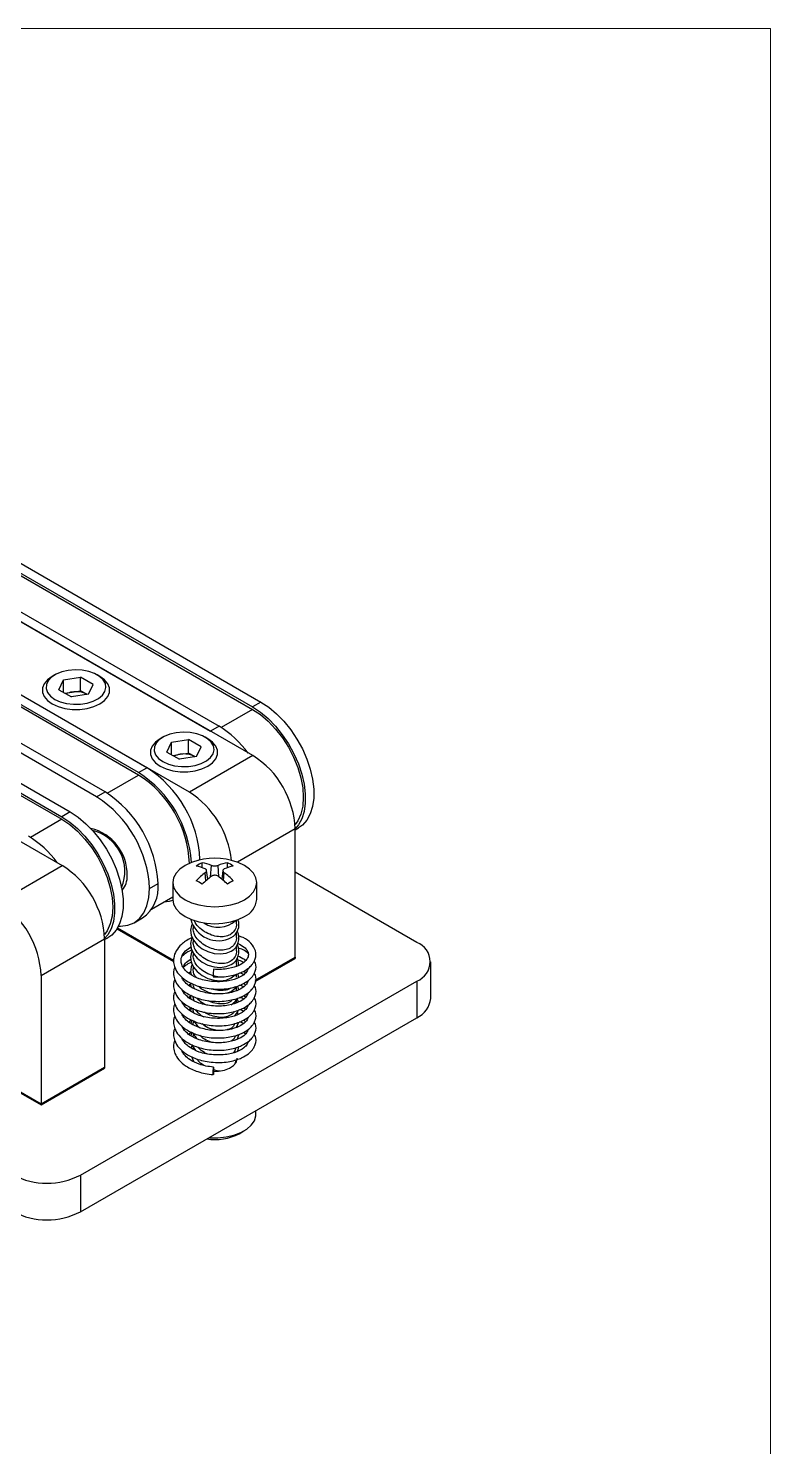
# Model space of a CAD drawing. Header units: millimetres. Extents: x 5 to 292, y 4 to 204.
# Drawn here: x 242.4 to 291.9, y 109.7 to 204.5 of the extents above; entities that cross this region are included whole.
import ezdxf

# ---------------------------------------------------------------- set-up
doc = ezdxf.new("R2010")
doc.units = ezdxf.units.MM

msp = doc.modelspace()

# ---------------------------------------------------------------- linework, layer by layer
at = {"color": 7, "linetype": 'Continuous', "lineweight": 18}
for p, q in [((4.92, 204.48), (291.92, 204.48)), ((291.92, 204.48), (291.92, 4.48))]:
    msp.add_line(p, q, dxfattribs=at)
at = {"color": 7, "linetype": 'Continuous', "lineweight": 25}
for p, q in [((257.354, 155.888), (201.917, 187.891)), ((207.546, 187.875), (257.326, 159.137)), ((207.546, 187.711), (257.326, 158.974)), ((208.111, 188.201), (257.892, 159.464)), ((204.746, 186.258), (254.526, 157.521)), ((205.311, 186.585), (255.092, 157.847)), ((253.112, 153.439), (197.675, 185.442)), ((249.718, 154.745), (199.937, 183.482)), ((249.718, 154.582), (199.937, 183.319)), ((250.283, 155.071), (200.503, 183.809)), ((247.483, 153.455), (197.703, 182.193)), ((246.918, 153.128), (197.137, 181.866)), ((189.189, 180.543), (244.626, 148.54)), ((194.818, 180.527), (244.598, 151.789)), ((194.818, 180.364), (244.598, 151.626)), ((195.384, 180.854), (245.164, 152.116)), ((244.131, 161.276), (243.954, 161.174)), ((247.137, 161.174), (246.96, 161.276)), ((244.405, 160.283), (244.711, 160.942)), ((244.405, 160.283), (245.24, 159.801)), ((244.711, 160.942), (245.851, 161.118)), ((244.711, 160.107), (244.711, 160.942)), ((245.281, 160.132), (245.851, 160.22)), ((246.686, 160.636), (245.851, 161.118)), ((245.851, 160.22), (245.851, 161.118)), ((246.269, 159.979), (245.851, 160.22)), ((246.381, 159.978), (246.686, 160.636)), ((244.797, 160.057), (245.281, 160.132)), ((246.381, 159.978), (245.24, 159.801)), ((246.293, 159.964), (246.269, 159.979)), ((246.294, 159.964), (246.269, 159.979)), ((257.892, 159.464), (257.326, 159.137)), ((255.092, 157.847), (254.526, 157.521)), ((251.344, 157.112), (251.167, 157.01)), ((251.618, 156.12), (251.923, 156.778)), ((251.923, 156.778), (253.064, 156.954)), ((251.923, 155.943), (251.923, 156.778)), ((253.899, 156.473), (253.064, 156.954)), ((253.064, 156.056), (253.064, 156.954)), ((253.593, 155.814), (253.899, 156.473)), ((254.349, 157.01), (254.173, 157.112)), ((251.618, 156.12), (252.453, 155.638)), ((252.01, 155.893), (252.494, 155.968)), ((253.593, 155.814), (252.453, 155.638)), ((252.494, 155.968), (253.064, 156.056)), ((253.481, 155.815), (253.064, 156.056)), ((257.354, 155.888), (253.112, 153.439)), ((253.506, 155.801), (253.481, 155.815)), ((253.506, 155.801), (253.481, 155.815)), ((249.718, 154.745), (250.283, 155.071)), ((246.918, 153.128), (247.483, 153.455)), ((245.164, 152.116), (244.598, 151.789)), ((260.183, 150.93), (260.392, 151.051)), ((260.183, 142.415), (260.183, 150.989)), ((240.384, 146.091), (244.626, 148.54)), ((253.96, 148.394), (253.96, 148.723)), ((254.336, 147.625), (254.264, 148.211)), ((255.354, 148.211), (255.281, 147.625)), ((255.657, 148.394), (255.657, 148.723)), ((268.3, 143.403), (260.183, 148.089)), ((250.453, 147.005), (251.019, 147.331)), ((252.009, 147.397), (252.009, 146.267)), ((257.609, 146.267), (257.609, 147.397)), ((250.583, 145.619), (252.009, 146.442)), ((249.417, 144.715), (249.983, 145.042)), ((248.28, 144.306), (252.06, 142.124)), ((248.317, 144.367), (252.062, 142.205)), ((253.359, 144.498), (253.359, 144.322)), ((253.364, 144.23), (253.372, 144.321)), ((256.259, 144.67), (256.259, 144.884)), ((243.212, 141.192), (247.455, 143.641)), ((247.455, 143.583), (247.664, 143.703)), ((247.455, 143.641), (247.455, 135.068)), ((253.359, 143.6), (253.359, 143.423)), ((253.364, 143.332), (253.372, 143.423)), ((256.259, 143.772), (256.259, 144.031)), ((256.259, 142.874), (256.259, 143.133)), ((253.359, 142.702), (253.359, 142.525)), ((253.364, 142.434), (253.372, 142.525)), ((256.259, 141.976), (256.259, 142.234)), ((257.51, 140.791), (260.183, 142.334)), ((257.512, 140.873), (260.183, 142.415)), ((260.183, 142.415), (260.183, 142.334)), ((252.69, 141.761), (252.722, 141.742)), ((252.728, 141.82), (252.782, 141.789)), ((253.061, 141.354), (253.205, 141.463)), ((253.359, 141.804), (253.359, 141.627)), ((253.364, 141.536), (253.372, 141.626)), ((255.913, 141.023), (256.171, 141.227)), ((256.259, 141.078), (256.259, 141.273)), ((269.229, 139.659), (269.229, 142.109)), ((243.212, 141.192), (243.212, 132.618)), ((245.843, 127.85), (268.3, 140.815)), ((252.682, 140.931), (252.725, 140.999)), ((252.769, 140.962), (252.699, 140.907)), ((253.061, 140.537), (253.253, 140.682)), ((256.259, 140.179), (256.259, 140.438)), ((268.3, 140.815), (268.3, 138.365)), ((252.682, 140.115), (252.725, 140.183)), ((252.682, 139.298), (252.725, 139.366)), ((252.769, 140.145), (252.699, 140.091)), ((252.769, 139.329), (252.699, 139.274)), ((253.061, 139.721), (253.253, 139.866)), ((253.433, 139.506), (253.364, 139.739)), ((255.611, 139.998), (255.913, 140.125)), ((256.259, 139.366), (256.259, 139.54)), ((252.682, 138.482), (252.725, 138.55)), ((252.769, 138.512), (252.699, 138.458)), ((253.061, 138.904), (253.253, 139.049)), ((253.359, 139), (253.359, 138.932)), ((253.364, 138.841), (253.372, 138.932)), ((253.405, 138.703), (253.364, 138.841)), ((256.377, 138.577), (256.317, 138.738)), ((245.843, 125.401), (268.3, 138.365)), ((252.682, 137.665), (252.725, 137.733)), ((252.769, 137.696), (252.699, 137.641)), ((253.061, 138.088), (253.253, 138.233)), ((253.256, 138.228), (253.2, 137.98)), ((253.359, 138.183), (253.359, 138.034)), ((253.364, 137.943), (253.372, 138.034)), ((256.351, 137.756), (256.317, 137.84)), ((235.075, 137.234), (243.212, 132.537)), ((235.313, 137.178), (243.212, 132.618)), ((252.682, 136.849), (252.725, 136.917)), ((253.061, 137.271), (253.253, 137.416)), ((253.359, 137.313), (253.359, 137.136)), ((253.359, 136.415), (253.359, 136.238)), ((256.246, 135.554), (256.143, 135.28)), ((243.212, 132.618), (247.455, 135.068)), ((243.212, 132.537), (247.455, 134.986)), ((247.455, 135.068), (247.455, 134.986)), ((243.212, 132.618), (243.212, 132.537)), ((257.559, 131.924), (257.559, 132.164)), ((256.435, 130.618), (256.754, 130.801)), ((245.843, 127.85), (245.843, 125.401))]:
    msp.add_line(p, q, dxfattribs=at)
at = {"color": 8, "linetype": 'Continuous', "lineweight": 25}
for p, q in [((257.326, 158.974), (255.23, 157.764)), ((247.621, 153.371), (249.718, 154.582)), ((244.598, 151.626), (242.502, 150.416)), ((260.183, 150.989), (256.319, 148.758)), ((253.717, 148.889), (253.819, 148.948)), ((254.221, 147.529), (254.177, 148.059)), ((254.528, 147.773), (254.592, 148.549)), ((255.09, 147.773), (255.025, 148.549)), ((255.397, 147.529), (255.441, 148.059))]:
    msp.add_line(p, q, dxfattribs=at)
at = {"color": 7, "linetype": 'Continuous', "lineweight": 25, "flags": 128}
for points in [[(243.954, 161.174), (243.641, 160.947), (243.422, 160.685), (243.31, 160.401), (243.31, 160.11), (243.422, 159.827), (243.641, 159.565), (243.955, 159.337)], [(243.955, 161.174), (243.641, 160.947), (243.422, 160.685), (243.31, 160.401), (243.31, 160.11), (243.422, 159.827), (243.641, 159.565), (243.955, 159.337), (244.349, 159.156), (244.803, 159.03), (245.294, 158.965), (245.798, 158.965), (246.289, 159.03), (246.743, 159.156), (247.137, 159.337), (247.451, 159.565), (247.669, 159.827), (247.782, 160.11), (247.782, 160.401), (247.669, 160.685), (247.451, 160.947), (247.137, 161.174)], [(244.132, 159.643), (244.496, 159.477), (244.917, 159.364), (245.371, 159.31), (245.836, 159.317), (246.284, 159.387), (246.693, 159.514), (247.04, 159.692), (247.306, 159.912), (247.478, 160.161), (247.545, 160.426), (247.504, 160.693), (247.358, 160.948), (247.115, 161.176), (246.786, 161.365), (246.391, 161.506), (245.95, 161.591), (245.488, 161.614), (245.028, 161.575), (244.597, 161.476), (244.216, 161.322), (243.907, 161.122), (243.687, 160.886), (243.567, 160.627), (243.553, 160.359), (243.647, 160.097), (243.843, 159.854), (244.132, 159.643)], [(243.955, 159.337), (244.349, 159.156), (244.803, 159.03), (245.294, 158.965), (245.798, 158.965), (246.289, 159.03), (246.743, 159.156), (247.137, 159.337), (247.451, 159.565), (247.669, 159.827), (247.782, 160.11), (247.782, 160.401), (247.669, 160.685), (247.451, 160.947), (247.137, 161.174)], [(257.892, 159.464), (258.419, 159.114), (258.934, 158.681), (259.426, 158.174), (259.883, 157.605), (260.297, 156.986), (260.656, 156.331), (260.954, 155.655), (261.183, 154.973), (261.339, 154.3), (261.417, 153.651), (261.417, 153.041), (261.339, 152.483), (261.183, 151.99), (260.954, 151.572), (260.656, 151.24), (260.392, 151.051)], [(257.326, 159.137), (257.853, 158.787), (258.368, 158.354), (258.86, 157.847), (259.318, 157.278), (259.731, 156.659), (260.09, 156.004), (260.388, 155.328), (260.617, 154.646), (260.773, 153.973), (260.852, 153.324), (260.852, 152.714), (260.773, 152.156), (260.617, 151.663), (260.388, 151.246), (260.183, 151)], [(257.326, 158.974), (257.857, 158.619), (258.375, 158.177), (258.867, 157.657), (259.321, 157.074), (259.726, 156.44), (260.072, 155.773), (260.35, 155.088), (260.554, 154.402), (260.678, 153.732), (260.72, 153.095), (260.678, 152.506), (260.554, 151.98), (260.35, 151.529), (260.172, 151.276)], [(251.344, 155.48), (251.708, 155.313), (252.129, 155.2), (252.584, 155.146), (253.048, 155.154), (253.497, 155.223), (253.905, 155.35), (254.252, 155.529), (254.519, 155.748), (254.69, 155.997), (254.757, 156.263), (254.717, 156.53), (254.571, 156.784), (254.327, 157.012), (253.999, 157.202), (253.603, 157.342), (253.163, 157.427), (252.7, 157.45), (252.241, 157.411), (251.809, 157.312), (251.429, 157.159), (251.12, 156.958), (250.9, 156.722), (250.779, 156.463), (250.766, 156.195), (250.86, 155.933), (251.056, 155.69), (251.344, 155.48)], [(251.167, 157.01), (250.853, 156.783), (250.634, 156.521), (250.522, 156.237), (250.522, 155.947), (250.634, 155.663), (250.853, 155.401), (251.167, 155.174)], [(251.167, 157.01), (250.853, 156.783), (250.634, 156.521), (250.522, 156.237), (250.522, 155.947), (250.634, 155.663), (250.853, 155.401), (251.167, 155.174), (251.561, 154.992), (252.015, 154.866), (252.506, 154.801), (253.01, 154.801), (253.501, 154.866), (253.955, 154.992), (254.349, 155.174), (254.663, 155.401), (254.882, 155.663), (254.994, 155.947), (254.994, 156.237), (254.882, 156.521), (254.663, 156.783), (254.349, 157.01)], [(251.167, 155.174), (251.561, 154.992), (252.015, 154.866), (252.506, 154.801), (253.01, 154.801), (253.501, 154.866), (253.955, 154.992), (254.349, 155.174), (254.663, 155.401), (254.882, 155.663), (254.994, 155.947), (254.994, 156.237), (254.882, 156.521), (254.663, 156.783), (254.349, 157.01)], [(244.598, 151.789), (245.125, 151.44), (245.64, 151.007), (246.132, 150.5), (246.59, 149.93), (247.003, 149.311), (247.362, 148.657), (247.66, 147.981), (247.889, 147.298), (248.045, 146.625), (248.124, 145.977), (248.124, 145.366), (248.045, 144.808), (247.889, 144.315), (247.66, 143.898), (247.455, 143.652)], [(245.164, 152.116), (245.691, 151.766), (246.206, 151.333), (246.698, 150.826), (247.156, 150.257), (247.569, 149.638), (247.928, 148.983), (248.226, 148.307), (248.455, 147.625), (248.611, 146.952), (248.69, 146.303), (248.69, 145.693), (248.611, 145.135), (248.455, 144.642), (248.226, 144.224), (247.928, 143.892), (247.664, 143.703)], [(244.598, 151.626), (245.129, 151.271), (245.647, 150.829), (246.139, 150.309), (246.593, 149.726), (246.998, 149.093), (247.344, 148.425), (247.622, 147.74), (247.826, 147.054), (247.951, 146.385), (247.992, 145.747), (247.951, 145.158), (247.826, 144.632), (247.622, 144.182), (247.444, 143.928)], [(253.318, 148.765), (253.253, 148.741), (252.829, 148.54), (252.481, 148.295), (252.222, 148.016), (252.063, 147.713), (252.009, 147.397), (252.063, 147.082), (252.222, 146.779), (252.481, 146.499), (252.829, 146.254), (253.253, 146.053), (253.737, 145.904), (254.263, 145.812), (254.809, 145.781), (255.355, 145.812), (255.88, 145.904), (256.364, 146.053), (256.789, 146.254)], [(256.789, 146.254), (257.137, 146.499), (257.396, 146.779), (257.555, 147.082), (257.609, 147.397), (257.555, 147.713), (257.396, 148.016), (257.137, 148.295), (256.789, 148.54), (256.364, 148.741), (256.299, 148.765)], [(248.382, 144.484), (248.523, 144.481), (248.996, 144.543), (249.418, 144.716), (249.778, 144.995), (250.068, 145.374), (250.28, 145.843), (250.41, 146.391), (250.453, 147.005)], [(251.417, 146.101), (251.796, 146.16), (252.01, 146.23)], [(252.009, 146.267), (252.063, 145.951), (252.222, 145.648), (252.481, 145.369), (252.829, 145.124), (253.253, 144.923), (253.737, 144.773), (254.263, 144.681), (254.809, 144.65), (255.355, 144.681), (255.88, 144.773), (256.364, 144.923), (256.789, 145.124)], [(253.301, 144.614), (253.265, 144.537), (253.197, 144.221), (253.239, 143.885), (253.388, 143.551), (253.633, 143.243), (253.959, 142.981), (254.343, 142.783), (254.759, 142.663), (255.178, 142.628), (255.571, 142.682), (255.913, 142.82)], [(253.301, 143.717), (253.265, 143.638), (253.197, 143.323), (253.239, 142.987), (253.388, 142.653), (253.633, 142.345), (253.959, 142.083), (254.343, 141.885), (254.759, 141.764), (255.178, 141.73), (255.571, 141.783), (255.913, 141.922)], [(253.301, 142.817), (253.265, 142.74), (253.197, 142.424), (253.239, 142.088), (253.388, 141.755), (253.633, 141.447), (253.959, 141.185), (254.343, 140.987), (254.759, 140.866), (255.178, 140.832), (255.571, 140.885), (255.913, 141.023)], [(256.422, 141.865), (256.379, 142.162), (256.317, 142.331)], [(256.419, 141.042), (256.379, 141.264), (256.367, 141.304)], [(253.202, 140.7), (253.197, 140.628), (253.209, 140.424)], [(255.913, 140.125), (256.18, 140.338), (256.27, 140.455)], [(256.408, 140.236), (256.379, 140.365), (256.34, 140.481)], [(253.214, 139.878), (253.197, 139.73), (253.2, 139.599)], [(255.913, 139.227), (256.18, 139.44), (256.325, 139.652)], [(256.396, 139.399), (256.379, 139.467), (256.307, 139.658)], [(253.232, 139.054), (253.197, 138.832), (253.196, 138.787)], [(253.389, 138.16), (253.633, 137.854), (253.836, 137.678)], [(256.235, 137.71), (256.353, 137.917), (256.392, 138.036)], [(253.286, 137.4), (253.265, 137.351), (253.21, 137.158)], [(253.301, 136.53), (253.265, 136.453), (253.225, 136.335)], [(253.283, 136.572), (253.388, 136.366), (253.53, 136.17)], [(256.308, 136.925), (256.353, 137.019), (256.411, 137.233)], [(253.248, 135.769), (253.388, 135.468), (253.423, 135.413)], [(254.722, 134.775), (255.064, 134.786), (255.453, 134.857), (255.795, 134.986), (256.063, 135.164), (256.239, 135.377), (256.308, 135.609), (256.308, 135.665)], [(256.349, 136.111), (256.353, 136.121), (256.421, 136.432)], [(253.359, 135.452), (253.351, 135.436), (253.351, 135.435)], [(254.725, 134.964), (254.724, 134.874), (254.722, 134.777), (254.719, 134.686), (254.716, 134.615), (254.713, 134.576), (254.71, 134.573), (254.708, 134.608), (254.707, 134.675), (254.708, 134.764), (254.71, 134.862), (254.713, 134.953), (254.716, 135.023), (254.719, 135.063), (254.722, 135.066), (254.724, 135.031), (254.725, 134.964)], [(254.42, 130.352), (254.461, 130.349), (255.018, 130.341), (255.565, 130.397), (256.082, 130.517), (256.547, 130.693), (256.94, 130.921), (257.246, 131.189), (257.453, 131.487), (257.551, 131.803), (257.559, 131.924)]]:
    msp.add_lwpolyline(points, dxfattribs=at)
at = {"color": 7, "linetype": 'Continuous', "lineweight": 25}
for centre, radius, start, end in [((245.475, 158.776), 1.37, 98.13268, 115.75372), ((245.547, 158.585), 1.57, 62.64259, 99.77142), ((251.607, 152.122), 6.702, 35.85566, 58.67099), ((252.687, 154.612), 1.37, 98.13234, 115.75375), ((252.76, 154.421), 1.57, 62.64251, 99.7715), ((254.068, 150.724), 6.121, 2.4763, 57.52372), ((245.523, 148.235), 7.744, 3.74052, 57.20549), ((245.799, 148.401), 7.318, 2.20628, 57.62509), ((246.111, 148.58), 7.717, 2.73147, 57.26855), ((242.745, 146.637), 7.717, 2.73147, 57.26855), ((243.311, 146.963), 7.717, 2.73147, 57.26855), ((249.771, 148.229), 6.189, 6.06387, 57.3308), ((245.813, 147.954), 3.146, 358.43978, 76.96767), ((238.89, 144.789), 6.684, 36.22397, 58.68597), ((254.809, 144.66), 4.368, 70.04561, 109.95439), ((241.34, 143.377), 6.121, 2.47639, 57.52363), ((247.634, 147.781), 1.326, 318.0576, 3.76339), ((255.589, 145.457), 3.649, 116.50284, 123.49178), ((252.996, 145.629), 2.928, 66.22903, 78.60418), ((257.211, 144.066), 5.016, 127.23277, 136.47181), ((253.572, 146.067), 2.683, 67.65816, 81.68704), ((256.045, 146.067), 2.683, 98.31285, 112.3415), ((256.621, 145.629), 2.928, 101.39597, 113.77077), ((252.406, 144.066), 5.016, 43.52837, 52.76747), ((254.029, 145.457), 3.649, 56.5082, 63.49718), ((248.58, 147.056), 2.454, 304.86225, 6.44991), ((251.539, 143.549), 4.463, 57.14582, 62.85955), ((258.339, 142.635), 6.396, 125.85697, 133.2024), ((251.279, 142.636), 6.396, 46.79743, 54.1432), ((258.079, 143.549), 4.463, 117.14046, 122.85416), ((237.097, 140.928), 6.121, 2.47639, 57.52363), ((256.208, 146.406), 1.408, 294.3746, 354.30522), ((255.056, 145.432), 1.917, 195.4681, 296.57899), ((255.045, 146.108), 1.703, 235.35202, 313.31141), ((255.436, 144.579), 0.984, 299.01497, 20.33343), ((255.426, 143.687), 0.995, 299.36414, 26.31881), ((255.426, 142.788), 0.995, 299.36414, 26.31881), ((267.809, 142.109), 1.384, 290.78332, 69.21668), ((254.152, 141.482), 0.957, 152.8059, 194.17265), ((258.087, 141.287), 3.38, 174.65459, 181.34359), ((255.156, 142.125), 2.193, 229.06033, 261.13541), ((255.188, 141.171), 0.482, 175.69312, 188.30279), ((255.084, 141.113), 2.06, 223.9997, 247.4707), ((267.642, 139.818), 1.594, 294.37448, 354.30521), ((255.031, 140.147), 1.974, 218.52759, 240.9582), ((255.478, 139.176), 0.946, 313.31977, 339.32372), ((254.793, 138.128), 1.65, 207.17328, 226.32984), ((254.821, 133.714), 3.492, 260.91856, 297.54498), ((243.601, 132.177), 4.872, 242.60969, 297.39031), ((243.601, 129.727), 4.872, 242.60969, 297.39031)]:
    msp.add_arc(centre, radius, start, end, dxfattribs=at)
at = {"color": 8, "linetype": 'Continuous', "lineweight": 25}
msp.add_arc((246.002, 148.152), 2.8, 337.4239, 76.51757, dxfattribs=at)
at = {"color": 7, "linetype": 'Continuous', "lineweight": 25}
for points, knots in [([(254.177, 148.059), (254.198, 148.079), (254.242, 148.117), (254.269, 148.181), (254.262, 148.24), (254.227, 148.284), (254.191, 148.302), (254.177, 148.309)], [0, 0, 0, 0, 0.2170903, 0.4342859, 0.6489603, 0.8627347, 1, 1, 1, 1]), ([(254.592, 148.549), (254.619, 148.54), (254.674, 148.522), (254.777, 148.511), (254.881, 148.514), (254.966, 148.528), (255.009, 148.543), (255.025, 148.549)], [0, 0, 0, 0, 0.2170942, 0.4342909, 0.6489647, 0.8627312, 1, 1, 1, 1]), ([(255.025, 147.82), (254.998, 147.836), (254.944, 147.868), (254.841, 147.887), (254.737, 147.882), (254.651, 147.857), (254.609, 147.83), (254.592, 147.82)], [0, 0, 0, 0, 0.217095, 0.434289, 0.648964, 0.862738, 1, 1, 1, 1]), ([(255.441, 148.309), (255.419, 148.297), (255.376, 148.273), (255.349, 148.218), (255.356, 148.157), (255.39, 148.102), (255.427, 148.071), (255.441, 148.059)], [0, 0, 0, 0, 0.21709, 0.434291, 0.64896, 0.86273, 1, 1, 1, 1]), ([(256.24, 143.771), (256.246, 143.731), (256.27, 143.551), (256.135, 143.267), (255.855, 143.002), (255.474, 142.876), (255.043, 142.872), (254.575, 142.984), (254.107, 143.208), (253.704, 143.53), (253.44, 143.889), (253.387, 144.127), (253.364, 144.23)], [0, 0, 0, 0, 0.033439, 0.149362, 0.256057, 0.354183, 0.452055, 0.557044, 0.670759, 0.78941, 0.908059, 1, 1, 1, 1]), ([(256.24, 144.67), (256.246, 144.629), (256.27, 144.449), (256.135, 144.165), (255.855, 143.9), (255.474, 143.774), (255.043, 143.77), (254.576, 143.882), (254.105, 144.106), (253.71, 144.429), (253.484, 144.709), (253.441, 144.866), (253.435, 144.889)], [0, 0, 0, 0, 0.036002, 0.160808, 0.27568, 0.381326, 0.486698, 0.599733, 0.722162, 0.849906, 0.977648, 1, 1, 1, 1]), ([(253.305, 143.715), (253.272, 143.705), (253.098, 143.65), (252.861, 143.488), (252.509, 143.222), (252.208, 142.849), (252.056, 142.429), (252.047, 142.032), (252.138, 141.663), (252.399, 141.238), (252.903, 140.804), (253.543, 140.508), (254.178, 140.34), (254.531, 140.304), (254.711, 140.285)], [0, 0, 0, 0, 0.0154127, 0.0833565, 0.1447505, 0.2479236, 0.3539656, 0.4134833, 0.4917448, 0.5910723, 0.70776, 0.8445842, 0.9207839, 1, 1, 1, 1]), ([(257.021, 141.659), (257.017, 141.623), (257.006, 141.513), (256.821, 141.288), (256.425, 141.019), (255.85, 140.837), (255.248, 140.769), (254.728, 140.773), (254.222, 140.843), (253.672, 140.993), (253.179, 141.231), (252.839, 141.517), (252.636, 141.795), (252.533, 142.092), (252.568, 142.434), (252.786, 142.816), (253.092, 143.022), (253.231, 143.115)], [0, 0, 0, 0, 0.031107, 0.094218, 0.17447, 0.272537, 0.329703, 0.39058, 0.449057, 0.502671, 0.591055, 0.656272, 0.700448, 0.764961, 0.845646, 0.930319, 1, 1, 1, 1]), ([(256.24, 142.873), (256.246, 142.833), (256.27, 142.653), (256.135, 142.369), (255.855, 142.104), (255.474, 141.978), (255.043, 141.974), (254.575, 142.085), (254.107, 142.31), (253.704, 142.632), (253.44, 142.991), (253.387, 143.228), (253.364, 143.332)], [0, 0, 0, 0, 0.033439, 0.149362, 0.256057, 0.354183, 0.452055, 0.557044, 0.670759, 0.78941, 0.908059, 1, 1, 1, 1]), ([(254.711, 141.102), (254.908, 141.096), (255.287, 141.084), (255.812, 141.152), (256.247, 141.26), (256.675, 141.426), (257.026, 141.638), (257.272, 141.871), (257.421, 142.08), (257.561, 142.386), (257.573, 142.859), (257.259, 143.349), (256.839, 143.687), (256.488, 143.798), (256.378, 143.832)], [0, 0, 0, 0, 0.086227, 0.165941, 0.23721, 0.299044, 0.397826, 0.464483, 0.511145, 0.564547, 0.6897, 0.819605, 0.943601, 1, 1, 1, 1]), ([(256.332, 143.335), (256.49, 143.255), (256.784, 143.107), (256.994, 142.847), (257.072, 142.615), (257.034, 142.385), (256.827, 142.105), (256.423, 141.835), (255.85, 141.655), (255.247, 141.582), (254.9, 141.595), (254.721, 141.602)], [0, 0, 0, 0, 0.1221434, 0.2275042, 0.3224425, 0.440056, 0.5383622, 0.6633698, 0.8161271, 0.9051729, 1, 1, 1, 1]), ([(253.298, 142.897), (253.268, 142.887), (253.096, 142.832), (252.877, 142.686), (252.705, 142.547), (252.633, 142.488)], [0, 0, 0, 0, 0.108314, 0.622229, 1, 1, 1, 1]), ([(252.69, 141.761), (252.733, 141.846), (252.828, 142.036), (253.074, 142.195), (253.21, 142.283)], [0, 0, 0, 0, 0.4489155, 1, 1, 1, 1]), ([(255.019, 141.101), (254.876, 141.127), (254.566, 141.186), (254.106, 141.414), (253.704, 141.734), (253.44, 142.093), (253.387, 142.33), (253.364, 142.434)], [0, 0, 0, 0, 0.180669, 0.391005, 0.610474, 0.829938, 1, 1, 1, 1]), ([(256.725, 142.067), (256.716, 142.073), (256.619, 142.146), (256.471, 142.181), (256.337, 142.214)], [0, 0, 0, 0, 0.09489, 1, 1, 1, 1]), ([(256.352, 142.506), (256.51, 142.431), (256.727, 142.328), (256.825, 142.203), (256.852, 142.169)], [0, 0, 0, 0, 0.729173, 1, 1, 1, 1]), ([(257.043, 142.653), (256.939, 142.745), (256.759, 142.903), (256.477, 142.987), (256.358, 143.023)], [0, 0, 0, 0, 0.5781782, 1, 1, 1, 1]), ([(252.138, 141.74), (252.11, 141.672), (252.043, 141.514), (252.051, 141.214), (252.137, 140.847), (252.399, 140.422), (252.903, 139.987), (253.543, 139.691), (254.178, 139.523), (254.531, 139.487), (254.711, 139.469)], [0, 0, 0, 0, 0.063889, 0.15013, 0.263532, 0.407459, 0.576541, 0.774801, 0.885215, 1, 1, 1, 1]), ([(253.275, 142.072), (253.253, 142.065), (253.089, 142.012), (252.909, 141.892), (252.766, 141.777), (252.722, 141.742)], [0, 0, 0, 0, 0.098168, 0.725072, 1, 1, 1, 1]), ([(253.561, 141.078), (253.522, 141.127), (253.408, 141.273), (253.382, 141.431), (253.364, 141.536)], [0, 0, 0, 0, 0.334708, 1, 1, 1, 1]), ([(254.711, 140.285), (254.908, 140.279), (255.287, 140.268), (255.812, 140.335), (256.247, 140.444), (256.675, 140.609), (257.027, 140.821), (257.271, 141.054), (257.422, 141.264), (257.555, 141.567), (257.605, 141.905), (257.471, 142.107), (257.443, 142.149)], [0, 0, 0, 0, 0.1192965, 0.2295813, 0.3281835, 0.4137315, 0.550398, 0.642619, 0.7071758, 0.7810584, 0.95421, 1, 1, 1, 1]), ([(254.711, 139.469), (254.908, 139.463), (255.287, 139.451), (255.812, 139.519), (256.247, 139.627), (256.675, 139.793), (257.027, 140.005), (257.271, 140.238), (257.422, 140.447), (257.555, 140.751), (257.605, 141.089), (257.471, 141.291), (257.443, 141.333)], [0, 0, 0, 0, 0.119296, 0.229581, 0.328183, 0.413732, 0.550398, 0.642619, 0.707176, 0.781058, 0.95421, 1, 1, 1, 1]), ([(256.24, 141.975), (256.25, 141.934), (256.264, 141.874), (256.241, 141.823), (256.234, 141.808)], [0, 0, 0, 0, 0.699849, 1, 1, 1, 1]), ([(256.725, 141.25), (256.716, 141.257), (256.65, 141.306), (256.55, 141.331), (256.464, 141.352)], [0, 0, 0, 0, 0.139488, 1, 1, 1, 1]), ([(256.72, 141.477), (256.735, 141.469), (256.804, 141.432), (256.831, 141.388), (256.852, 141.353)], [0, 0, 0, 0, 0.219526, 1, 1, 1, 1]), ([(252.138, 140.923), (252.11, 140.856), (252.043, 140.697), (252.051, 140.398), (252.137, 140.031), (252.399, 139.605), (252.903, 139.171), (253.543, 138.875), (254.178, 138.707), (254.531, 138.671), (254.711, 138.652)], [0, 0, 0, 0, 0.063889, 0.15013, 0.263532, 0.407459, 0.576541, 0.774801, 0.885215, 1, 1, 1, 1]), ([(257.021, 140.842), (257.017, 140.806), (257.006, 140.697), (256.821, 140.471), (256.425, 140.203), (255.85, 140.021), (255.248, 139.952), (254.728, 139.957), (254.221, 140.026), (253.672, 140.176), (253.177, 140.414), (252.843, 140.701), (252.667, 140.926), (252.633, 141.043), (252.618, 141.092)], [0, 0, 0, 0, 0.042518, 0.128779, 0.238469, 0.372508, 0.450643, 0.533851, 0.613778, 0.68706, 0.807863, 0.897003, 0.957384, 1, 1, 1, 1]), ([(257.021, 140.025), (257.017, 139.989), (257.006, 139.88), (256.821, 139.655), (256.425, 139.386), (255.85, 139.204), (255.248, 139.136), (254.728, 139.14), (254.221, 139.21), (253.672, 139.36), (253.177, 139.598), (252.843, 139.884), (252.667, 140.109), (252.633, 140.227), (252.618, 140.275)], [0, 0, 0, 0, 0.042518, 0.128778, 0.238469, 0.372508, 0.450643, 0.533851, 0.613778, 0.68706, 0.807863, 0.897003, 0.957384, 1, 1, 1, 1]), ([(253.473, 140.304), (253.467, 140.312), (253.39, 140.418), (253.377, 140.532), (253.364, 140.637)], [0, 0, 0, 0, 0.076262, 1, 1, 1, 1]), ([(255.863, 140.357), (255.851, 140.346), (255.754, 140.253), (255.467, 140.189), (255.048, 140.172), (254.755, 140.256), (254.605, 140.299)], [0, 0, 0, 0, 0.045128, 0.359485, 0.673026, 1, 1, 1, 1]), ([(254.711, 138.652), (254.908, 138.646), (255.287, 138.635), (255.812, 138.702), (256.247, 138.81), (256.675, 138.976), (257.027, 139.188), (257.271, 139.421), (257.422, 139.631), (257.555, 139.934), (257.605, 140.272), (257.471, 140.474), (257.443, 140.516)], [0, 0, 0, 0, 0.119296, 0.229581, 0.328183, 0.413732, 0.550398, 0.642619, 0.707176, 0.781058, 0.95421, 1, 1, 1, 1]), ([(256.736, 140.425), (256.723, 140.435), (256.655, 140.488), (256.55, 140.514), (256.464, 140.536)], [0, 0, 0, 0, 0.184511, 1, 1, 1, 1]), ([(256.72, 140.661), (256.735, 140.653), (256.804, 140.616), (256.831, 140.571), (256.852, 140.536)], [0, 0, 0, 0, 0.219526, 1, 1, 1, 1]), ([(252.138, 140.106), (252.11, 140.039), (252.043, 139.881), (252.051, 139.581), (252.137, 139.214), (252.399, 138.789), (252.903, 138.354), (253.543, 138.058), (254.178, 137.89), (254.531, 137.854), (254.711, 137.836)], [0, 0, 0, 0, 0.063889, 0.15013, 0.263532, 0.407459, 0.576541, 0.774801, 0.885215, 1, 1, 1, 1]), ([(257.021, 139.209), (257.017, 139.173), (257.006, 139.064), (256.821, 138.838), (256.425, 138.57), (255.85, 138.388), (255.248, 138.319), (254.728, 138.324), (254.221, 138.393), (253.672, 138.543), (253.177, 138.781), (252.843, 139.067), (252.667, 139.293), (252.633, 139.41), (252.618, 139.459)], [0, 0, 0, 0, 0.0425179, 0.1287785, 0.2384685, 0.3725082, 0.450643, 0.5338507, 0.6137784, 0.6870596, 0.8078635, 0.8970032, 0.957384, 1, 1, 1, 1]), ([(255.988, 139.572), (255.938, 139.519), (255.807, 139.382), (255.47, 139.285), (255.045, 139.281), (254.655, 139.362), (254.438, 139.474), (254.362, 139.514)], [0, 0, 0, 0, 0.1461613, 0.3807079, 0.6146471, 0.8655993, 1, 1, 1, 1]), ([(254.711, 137.836), (254.908, 137.83), (255.287, 137.818), (255.812, 137.886), (256.247, 137.994), (256.675, 138.16), (257.027, 138.372), (257.271, 138.605), (257.422, 138.814), (257.555, 139.118), (257.605, 139.456), (257.471, 139.658), (257.443, 139.7)], [0, 0, 0, 0, 0.119296, 0.229581, 0.328183, 0.413732, 0.550398, 0.642619, 0.707176, 0.781058, 0.95421, 1, 1, 1, 1]), ([(256.725, 139.617), (256.716, 139.624), (256.65, 139.673), (256.55, 139.698), (256.464, 139.719)], [0, 0, 0, 0, 0.139488, 1, 1, 1, 1]), ([(256.72, 139.844), (256.735, 139.836), (256.804, 139.799), (256.831, 139.755), (256.852, 139.72)], [0, 0, 0, 0, 0.219526, 1, 1, 1, 1]), ([(252.138, 139.29), (252.11, 139.222), (252.043, 139.064), (252.051, 138.765), (252.137, 138.398), (252.399, 137.972), (252.903, 137.538), (253.543, 137.241), (254.178, 137.074), (254.531, 137.038), (254.711, 137.019)], [0, 0, 0, 0, 0.063889, 0.15013, 0.263532, 0.407459, 0.576541, 0.774801, 0.885215, 1, 1, 1, 1]), ([(252.138, 138.473), (252.11, 138.406), (252.043, 138.247), (252.051, 137.948), (252.137, 137.581), (252.399, 137.156), (252.903, 136.721), (253.543, 136.425), (254.178, 136.257), (254.531, 136.221), (254.711, 136.202)], [0, 0, 0, 0, 0.063889, 0.15013, 0.263532, 0.407459, 0.576541, 0.774801, 0.885215, 1, 1, 1, 1]), ([(257.021, 138.392), (257.017, 138.356), (257.006, 138.247), (256.821, 138.022), (256.425, 137.753), (255.85, 137.571), (255.248, 137.503), (254.728, 137.507), (254.221, 137.577), (253.672, 137.727), (253.177, 137.965), (252.843, 138.251), (252.667, 138.476), (252.633, 138.594), (252.618, 138.642)], [0, 0, 0, 0, 0.042518, 0.128778, 0.238469, 0.372508, 0.450643, 0.533851, 0.613778, 0.68706, 0.807863, 0.897003, 0.957384, 1, 1, 1, 1]), ([(256.11, 138.786), (256.11, 138.785), (256.066, 138.668), (255.841, 138.517), (255.477, 138.384), (255.04, 138.38), (254.582, 138.498), (254.252, 138.628), (254.12, 138.734), (254.116, 138.736)], [0, 0, 0, 0, 0.001697, 0.2047699, 0.3915318, 0.57781, 0.7776352, 0.9940666, 1, 1, 1, 1]), ([(254.711, 137.019), (254.908, 137.013), (255.287, 137.001), (255.812, 137.069), (256.247, 137.177), (256.675, 137.343), (257.027, 137.555), (257.271, 137.788), (257.422, 137.998), (257.555, 138.301), (257.605, 138.639), (257.471, 138.841), (257.443, 138.883)], [0, 0, 0, 0, 0.119296, 0.229581, 0.328183, 0.413732, 0.550398, 0.642619, 0.707176, 0.781058, 0.95421, 1, 1, 1, 1]), ([(256.725, 138.8), (256.716, 138.807), (256.65, 138.857), (256.55, 138.881), (256.464, 138.903)], [0, 0, 0, 0, 0.139488, 1, 1, 1, 1]), ([(256.72, 139.028), (256.735, 139.02), (256.804, 138.983), (256.831, 138.938), (256.852, 138.903)], [0, 0, 0, 0, 0.219526, 1, 1, 1, 1]), ([(252.138, 137.657), (252.11, 137.589), (252.043, 137.431), (252.051, 137.132), (252.137, 136.765), (252.399, 136.339), (252.903, 135.904), (253.543, 135.608), (254.178, 135.441), (254.531, 135.404), (254.711, 135.386)], [0, 0, 0, 0, 0.063889, 0.15013, 0.263532, 0.407459, 0.576541, 0.774801, 0.885215, 1, 1, 1, 1]), ([(257.021, 137.576), (257.017, 137.54), (257.006, 137.431), (256.821, 137.205), (256.425, 136.937), (255.85, 136.755), (255.248, 136.686), (254.728, 136.691), (254.221, 136.76), (253.672, 136.91), (253.177, 137.148), (252.843, 137.434), (252.667, 137.66), (252.633, 137.777), (252.618, 137.825)], [0, 0, 0, 0, 0.042518, 0.128779, 0.238469, 0.372508, 0.450643, 0.533851, 0.613778, 0.68706, 0.807863, 0.897003, 0.957384, 1, 1, 1, 1]), ([(254.983, 137.516), (254.853, 137.542), (254.557, 137.599), (254.195, 137.764), (254.018, 137.915), (253.966, 137.959)], [0, 0, 0, 0, 0.3569571, 0.8103803, 1, 1, 1, 1]), ([(254.711, 136.202), (254.908, 136.196), (255.287, 136.185), (255.812, 136.253), (256.247, 136.361), (256.675, 136.527), (257.027, 136.739), (257.271, 136.972), (257.422, 137.181), (257.555, 137.485), (257.605, 137.822), (257.471, 138.024), (257.443, 138.067)], [0, 0, 0, 0, 0.119296, 0.229581, 0.328183, 0.413732, 0.550398, 0.642619, 0.707176, 0.781058, 0.95421, 1, 1, 1, 1]), ([(256.144, 137.978), (256.134, 137.946), (256.085, 137.797), (255.89, 137.635), (255.679, 137.575), (255.603, 137.553)], [0, 0, 0, 0, 0.146047, 0.690713, 1, 1, 1, 1]), ([(256.725, 137.984), (256.716, 137.991), (256.65, 138.04), (256.55, 138.065), (256.464, 138.086)], [0, 0, 0, 0, 0.139488, 1, 1, 1, 1]), ([(256.72, 138.211), (256.735, 138.203), (256.804, 138.166), (256.831, 138.122), (256.852, 138.087)], [0, 0, 0, 0, 0.219526, 1, 1, 1, 1]), ([(252.138, 136.84), (252.11, 136.773), (252.043, 136.614), (252.051, 136.315), (252.137, 135.948), (252.399, 135.523), (252.903, 135.088), (253.543, 134.792), (254.178, 134.624), (254.531, 134.588), (254.711, 134.569)], [0, 0, 0, 0, 0.063889, 0.15013, 0.263532, 0.407459, 0.576541, 0.774801, 0.885215, 1, 1, 1, 1]), ([(254.721, 135.886), (254.55, 135.905), (254.221, 135.941), (253.672, 136.095), (253.177, 136.331), (252.843, 136.618), (252.667, 136.843), (252.633, 136.96), (252.618, 137.009)], [0, 0, 0, 0, 0.171464, 0.328669, 0.587822, 0.779048, 0.908579, 1, 1, 1, 1]), ([(254.56, 136.725), (254.409, 136.787), (254.127, 136.902), (253.914, 137.093), (253.815, 137.181)], [0, 0, 0, 0, 0.5347317, 1, 1, 1, 1]), ([(254.711, 135.386), (254.908, 135.38), (255.287, 135.368), (255.812, 135.436), (256.247, 135.544), (256.675, 135.71), (257.027, 135.922), (257.271, 136.155), (257.422, 136.365), (257.555, 136.668), (257.605, 137.006), (257.471, 137.208), (257.443, 137.25)], [0, 0, 0, 0, 0.119296, 0.229581, 0.328183, 0.413732, 0.550398, 0.642619, 0.707176, 0.781058, 0.95421, 1, 1, 1, 1]), ([(257.021, 136.759), (257.017, 136.723), (257.006, 136.614), (256.821, 136.389), (256.425, 136.12), (255.85, 135.939), (255.247, 135.867), (254.9, 135.879), (254.721, 135.886)], [0, 0, 0, 0, 0.079644, 0.241226, 0.446695, 0.697776, 0.844137, 1, 1, 1, 1]), ([(256.178, 137.17), (256.161, 137.105), (256.121, 136.956), (255.988, 136.862), (255.912, 136.808)], [0, 0, 0, 0, 0.4314, 1, 1, 1, 1]), ([(256.72, 137.395), (256.735, 137.387), (256.804, 137.35), (256.831, 137.305), (256.852, 137.27)], [0, 0, 0, 0, 0.219526, 1, 1, 1, 1]), ([(254.721, 135.069), (254.55, 135.088), (254.221, 135.124), (253.672, 135.278), (253.177, 135.515), (252.843, 135.801), (252.667, 136.027), (252.633, 136.144), (252.618, 136.192)], [0, 0, 0, 0, 0.171464, 0.328669, 0.587822, 0.779048, 0.908579, 1, 1, 1, 1]), ([(254.074, 135.177), (253.945, 135.265), (253.754, 135.394), (253.648, 135.56), (253.614, 135.614)], [0, 0, 0, 0, 0.6775518, 1, 1, 1, 1]), ([(254.32, 135.941), (254.255, 135.971), (254.027, 136.074), (253.803, 136.241), (253.706, 136.382), (253.697, 136.395)], [0, 0, 0, 0, 0.264054, 0.93003, 1, 1, 1, 1]), ([(256.212, 136.362), (256.194, 136.261), (256.17, 136.134), (256.071, 136.052), (256.05, 136.035)], [0, 0, 0, 0, 0.790396, 1, 1, 1, 1]), ([(255.115, 134.807), (255.093, 134.806), (254.967, 134.801), (254.834, 134.845), (254.724, 134.882)], [0, 0, 0, 0, 0.168149, 1, 1, 1, 1])]:
    msp.add_open_spline(points, degree=3, knots=knots, dxfattribs=at)

doc.saveas('drawing.dxf')
